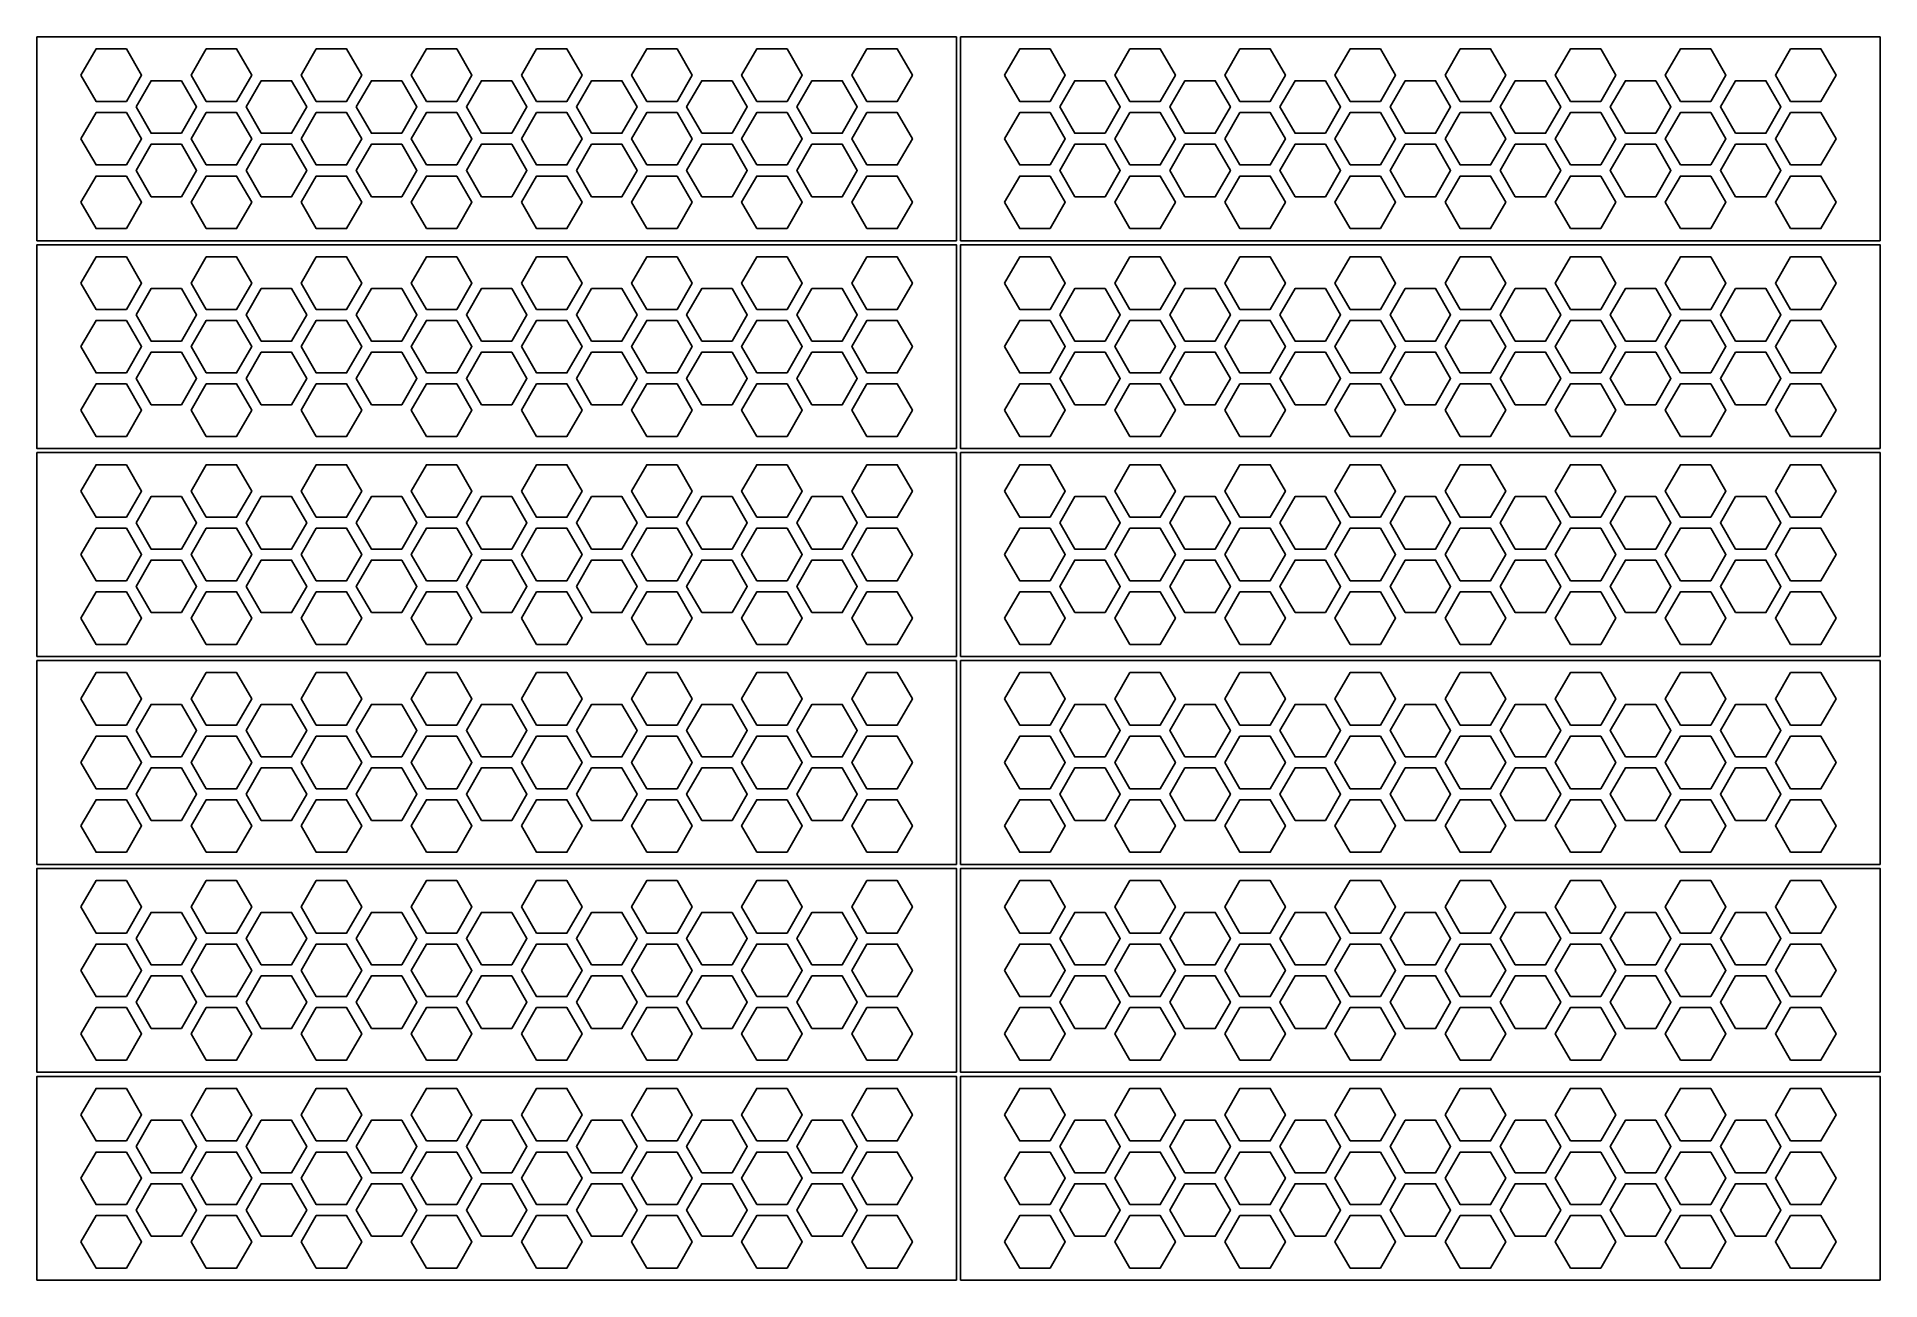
# Model space of a CAD drawing. Header units: millimetres. Extents: x 0 to 449, y 0 to 303.
import ezdxf

# ---------------------------------------------------------------- set-up
doc = ezdxf.new("R2010")
doc.units = ezdxf.units.MM
doc.layers.add('CUT', color=1, linetype='Continuous')

msp = doc.modelspace()

# ---------------------------------------------------------------- linework, layer by layer
at = {"layer": 'CUT'}
for points in [[(224.2, 253.53), (0, 253.53), (0, 303.24), (224.2, 303.24)], [(449.4, 253.53), (225.2, 253.53), (225.2, 303.24), (449.4, 303.24)], [(10.75, 293.89), (14.44, 287.49), (21.83, 287.49), (25.53, 293.89), (21.83, 300.29), (14.44, 300.29)], [(41.29, 287.49), (48.68, 287.49), (52.37, 293.89), (48.68, 300.29), (41.29, 300.29), (37.59, 293.89)], [(68.13, 287.49), (75.52, 287.49), (79.22, 293.89), (75.52, 300.29), (68.13, 300.29), (64.44, 293.89)], [(94.98, 287.49), (102.37, 287.49), (106.07, 293.89), (102.37, 300.29), (94.98, 300.29), (91.29, 293.89)], [(118.13, 293.89), (121.83, 287.49), (129.22, 287.49), (132.91, 293.89), (129.22, 300.29), (121.83, 300.29)], [(148.68, 287.49), (156.07, 287.49), (159.76, 293.89), (156.07, 300.29), (148.68, 300.29), (144.98, 293.89)], [(175.52, 287.49), (182.91, 287.49), (186.61, 293.89), (182.91, 300.29), (175.52, 300.29), (171.83, 293.89)], [(202.37, 287.49), (209.76, 287.49), (213.45, 293.89), (209.76, 300.29), (202.37, 300.29), (198.67, 293.89)], [(235.95, 293.89), (239.64, 287.49), (247.03, 287.49), (250.73, 293.89), (247.03, 300.29), (239.64, 300.29)], [(266.49, 287.49), (273.88, 287.49), (277.57, 293.89), (273.88, 300.29), (266.49, 300.29), (262.79, 293.89)], [(293.33, 287.49), (300.72, 287.49), (304.42, 293.89), (300.72, 300.29), (293.33, 300.29), (289.64, 293.89)], [(320.18, 287.49), (327.57, 287.49), (331.27, 293.89), (327.57, 300.29), (320.18, 300.29), (316.49, 293.89)], [(343.33, 293.89), (347.03, 287.49), (354.42, 287.49), (358.11, 293.89), (354.42, 300.29), (347.03, 300.29)], [(373.88, 287.49), (381.27, 287.49), (384.96, 293.89), (381.27, 300.29), (373.88, 300.29), (370.18, 293.89)], [(400.72, 287.49), (408.11, 287.49), (411.81, 293.89), (408.11, 300.29), (400.72, 300.29), (397.03, 293.89)], [(427.57, 287.49), (434.96, 287.49), (438.65, 293.89), (434.96, 300.29), (427.57, 300.29), (423.87, 293.89)], [(24.17, 286.14), (27.86, 279.74), (35.25, 279.74), (38.95, 286.14), (35.25, 292.54), (27.86, 292.54)], [(54.71, 279.74), (62.1, 279.74), (65.8, 286.14), (62.1, 292.54), (54.71, 292.54), (51.02, 286.14)], [(77.86, 286.14), (81.56, 279.74), (88.95, 279.74), (92.64, 286.14), (88.95, 292.54), (81.56, 292.54)], [(108.4, 279.74), (115.8, 279.74), (119.49, 286.14), (115.8, 292.54), (108.4, 292.54), (104.71, 286.14)], [(135.25, 279.74), (142.64, 279.74), (146.34, 286.14), (142.64, 292.54), (135.25, 292.54), (131.56, 286.14)], [(162.1, 279.74), (169.49, 279.74), (173.18, 286.14), (169.49, 292.54), (162.1, 292.54), (158.4, 286.14)], [(188.95, 279.74), (196.34, 279.74), (200.03, 286.14), (196.34, 292.54), (188.95, 292.54), (185.25, 286.14)], [(249.37, 286.14), (253.06, 279.74), (260.45, 279.74), (264.15, 286.14), (260.45, 292.54), (253.06, 292.54)], [(279.91, 279.74), (287.3, 279.74), (291, 286.14), (287.3, 292.54), (279.91, 292.54), (276.22, 286.14)], [(303.06, 286.14), (306.76, 279.74), (314.15, 279.74), (317.84, 286.14), (314.15, 292.54), (306.76, 292.54)], [(333.6, 279.74), (341, 279.74), (344.69, 286.14), (341, 292.54), (333.6, 292.54), (329.91, 286.14)], [(360.45, 279.74), (367.84, 279.74), (371.54, 286.14), (367.84, 292.54), (360.45, 292.54), (356.76, 286.14)], [(387.3, 279.74), (394.69, 279.74), (398.38, 286.14), (394.69, 292.54), (387.3, 292.54), (383.6, 286.14)], [(414.15, 279.74), (421.54, 279.74), (425.23, 286.14), (421.54, 292.54), (414.15, 292.54), (410.45, 286.14)], [(10.75, 278.39), (14.44, 271.99), (21.83, 271.99), (25.53, 278.39), (21.83, 284.79), (14.44, 284.79)], [(41.29, 271.99), (48.68, 271.99), (52.37, 278.39), (48.68, 284.79), (41.29, 284.79), (37.59, 278.39)], [(64.44, 278.39), (68.13, 271.99), (75.52, 271.99), (79.22, 278.39), (75.52, 284.79), (68.13, 284.79)], [(94.98, 271.99), (102.37, 271.99), (106.07, 278.39), (102.37, 284.79), (94.98, 284.79), (91.29, 278.39)], [(118.13, 278.39), (121.83, 271.99), (129.22, 271.99), (132.91, 278.39), (129.22, 284.79), (121.83, 284.79)], [(148.68, 271.99), (156.07, 271.99), (159.76, 278.39), (156.07, 284.79), (148.68, 284.79), (144.98, 278.39)], [(175.52, 271.99), (182.91, 271.99), (186.61, 278.39), (182.91, 284.79), (175.52, 284.79), (171.83, 278.39)], [(202.37, 271.99), (209.76, 271.99), (213.45, 278.39), (209.76, 284.79), (202.37, 284.79), (198.67, 278.39)], [(235.95, 278.39), (239.64, 271.99), (247.03, 271.99), (250.73, 278.39), (247.03, 284.79), (239.64, 284.79)], [(266.49, 271.99), (273.88, 271.99), (277.57, 278.39), (273.88, 284.79), (266.49, 284.79), (262.79, 278.39)], [(289.64, 278.39), (293.33, 271.99), (300.72, 271.99), (304.42, 278.39), (300.72, 284.79), (293.33, 284.79)], [(320.18, 271.99), (327.57, 271.99), (331.27, 278.39), (327.57, 284.79), (320.18, 284.79), (316.49, 278.39)], [(343.33, 278.39), (347.03, 271.99), (354.42, 271.99), (358.11, 278.39), (354.42, 284.79), (347.03, 284.79)], [(373.88, 271.99), (381.27, 271.99), (384.96, 278.39), (381.27, 284.79), (373.88, 284.79), (370.18, 278.39)], [(400.72, 271.99), (408.11, 271.99), (411.81, 278.39), (408.11, 284.79), (400.72, 284.79), (397.03, 278.39)], [(427.57, 271.99), (434.96, 271.99), (438.65, 278.39), (434.96, 284.79), (427.57, 284.79), (423.87, 278.39)], [(27.86, 264.24), (35.25, 264.24), (38.95, 270.64), (35.25, 277.04), (27.86, 277.04), (24.17, 270.64)], [(51.02, 270.64), (54.71, 264.24), (62.1, 264.24), (65.8, 270.64), (62.1, 277.04), (54.71, 277.04)], [(81.56, 264.24), (88.95, 264.24), (92.64, 270.64), (88.95, 277.04), (81.56, 277.04), (77.86, 270.64)], [(108.4, 264.24), (115.8, 264.24), (119.49, 270.64), (115.8, 277.04), (108.4, 277.04), (104.71, 270.64)], [(131.56, 270.64), (135.25, 264.24), (142.64, 264.24), (146.34, 270.64), (142.64, 277.04), (135.25, 277.04)], [(162.1, 264.24), (169.49, 264.24), (173.18, 270.64), (169.49, 277.04), (162.1, 277.04), (158.4, 270.64)], [(188.95, 264.24), (196.34, 264.24), (200.03, 270.64), (196.34, 277.04), (188.95, 277.04), (185.25, 270.64)], [(253.06, 264.24), (260.45, 264.24), (264.15, 270.64), (260.45, 277.04), (253.06, 277.04), (249.37, 270.64)], [(276.22, 270.64), (279.91, 264.24), (287.3, 264.24), (291, 270.64), (287.3, 277.04), (279.91, 277.04)], [(306.76, 264.24), (314.15, 264.24), (317.84, 270.64), (314.15, 277.04), (306.76, 277.04), (303.06, 270.64)], [(333.6, 264.24), (341, 264.24), (344.69, 270.64), (341, 277.04), (333.6, 277.04), (329.91, 270.64)], [(356.76, 270.64), (360.45, 264.24), (367.84, 264.24), (371.54, 270.64), (367.84, 277.04), (360.45, 277.04)], [(387.3, 264.24), (394.69, 264.24), (398.38, 270.64), (394.69, 277.04), (387.3, 277.04), (383.6, 270.64)], [(414.15, 264.24), (421.54, 264.24), (425.23, 270.64), (421.54, 277.04), (414.15, 277.04), (410.45, 270.64)], [(10.75, 262.89), (14.44, 256.49), (21.83, 256.49), (25.53, 262.89), (21.83, 269.29), (14.44, 269.29)], [(41.29, 256.49), (48.68, 256.49), (52.37, 262.89), (48.68, 269.29), (41.29, 269.29), (37.59, 262.89)], [(64.44, 262.89), (68.13, 256.49), (75.52, 256.49), (79.22, 262.89), (75.52, 269.29), (68.13, 269.29)], [(94.98, 256.49), (102.37, 256.49), (106.07, 262.89), (102.37, 269.29), (94.98, 269.29), (91.29, 262.89)], [(118.13, 262.89), (121.83, 256.49), (129.22, 256.49), (132.91, 262.89), (129.22, 269.29), (121.83, 269.29)], [(148.68, 256.49), (156.07, 256.49), (159.76, 262.89), (156.07, 269.29), (148.68, 269.29), (144.98, 262.89)], [(175.52, 256.49), (182.91, 256.49), (186.61, 262.89), (182.91, 269.29), (175.52, 269.29), (171.83, 262.89)], [(202.37, 256.49), (209.76, 256.49), (213.45, 262.89), (209.76, 269.29), (202.37, 269.29), (198.67, 262.89)], [(235.95, 262.89), (239.64, 256.49), (247.03, 256.49), (250.73, 262.89), (247.03, 269.29), (239.64, 269.29)], [(266.49, 256.49), (273.88, 256.49), (277.57, 262.89), (273.88, 269.29), (266.49, 269.29), (262.79, 262.89)], [(289.64, 262.89), (293.33, 256.49), (300.72, 256.49), (304.42, 262.89), (300.72, 269.29), (293.33, 269.29)], [(320.18, 256.49), (327.57, 256.49), (331.27, 262.89), (327.57, 269.29), (320.18, 269.29), (316.49, 262.89)], [(343.33, 262.89), (347.03, 256.49), (354.42, 256.49), (358.11, 262.89), (354.42, 269.29), (347.03, 269.29)], [(373.88, 256.49), (381.27, 256.49), (384.96, 262.89), (381.27, 269.29), (373.88, 269.29), (370.18, 262.89)], [(400.72, 256.49), (408.11, 256.49), (411.81, 262.89), (408.11, 269.29), (400.72, 269.29), (397.03, 262.89)], [(427.57, 256.49), (434.96, 256.49), (438.65, 262.89), (434.96, 269.29), (427.57, 269.29), (423.87, 262.89)], [(224.2, 202.83), (0, 202.83), (0, 252.53), (224.2, 252.53)], [(449.4, 202.83), (225.2, 202.83), (225.2, 252.53), (449.4, 252.53)], [(10.75, 243.18), (14.44, 236.78), (21.83, 236.78), (25.53, 243.18), (21.83, 249.58), (14.44, 249.58)], [(41.29, 236.78), (48.68, 236.78), (52.37, 243.18), (48.68, 249.58), (41.29, 249.58), (37.59, 243.18)], [(68.13, 236.78), (75.52, 236.78), (79.22, 243.18), (75.52, 249.58), (68.13, 249.58), (64.44, 243.18)], [(94.98, 236.78), (102.37, 236.78), (106.07, 243.18), (102.37, 249.58), (94.98, 249.58), (91.29, 243.18)], [(118.13, 243.18), (121.83, 236.78), (129.22, 236.78), (132.91, 243.18), (129.22, 249.58), (121.83, 249.58)], [(148.68, 236.78), (156.07, 236.78), (159.76, 243.18), (156.07, 249.58), (148.68, 249.58), (144.98, 243.18)], [(175.52, 236.78), (182.91, 236.78), (186.61, 243.18), (182.91, 249.58), (175.52, 249.58), (171.83, 243.18)], [(202.37, 236.78), (209.76, 236.78), (213.45, 243.18), (209.76, 249.58), (202.37, 249.58), (198.67, 243.18)], [(235.95, 243.18), (239.64, 236.78), (247.03, 236.78), (250.73, 243.18), (247.03, 249.58), (239.64, 249.58)], [(266.49, 236.78), (273.88, 236.78), (277.57, 243.18), (273.88, 249.58), (266.49, 249.58), (262.79, 243.18)], [(293.33, 236.78), (300.72, 236.78), (304.42, 243.18), (300.72, 249.58), (293.33, 249.58), (289.64, 243.18)], [(320.18, 236.78), (327.57, 236.78), (331.27, 243.18), (327.57, 249.58), (320.18, 249.58), (316.49, 243.18)], [(343.33, 243.18), (347.03, 236.78), (354.42, 236.78), (358.11, 243.18), (354.42, 249.58), (347.03, 249.58)], [(373.88, 236.78), (381.27, 236.78), (384.96, 243.18), (381.27, 249.58), (373.88, 249.58), (370.18, 243.18)], [(400.72, 236.78), (408.11, 236.78), (411.81, 243.18), (408.11, 249.58), (400.72, 249.58), (397.03, 243.18)], [(427.57, 236.78), (434.96, 236.78), (438.65, 243.18), (434.96, 249.58), (427.57, 249.58), (423.87, 243.18)], [(24.17, 235.43), (27.86, 229.03), (35.25, 229.03), (38.95, 235.43), (35.25, 241.83), (27.86, 241.83)], [(54.71, 229.03), (62.1, 229.03), (65.8, 235.43), (62.1, 241.83), (54.71, 241.83), (51.02, 235.43)], [(77.86, 235.43), (81.56, 229.03), (88.95, 229.03), (92.64, 235.43), (88.95, 241.83), (81.56, 241.83)], [(108.4, 229.03), (115.8, 229.03), (119.49, 235.43), (115.8, 241.83), (108.4, 241.83), (104.71, 235.43)], [(135.25, 229.03), (142.64, 229.03), (146.34, 235.43), (142.64, 241.83), (135.25, 241.83), (131.56, 235.43)], [(162.1, 229.03), (169.49, 229.03), (173.18, 235.43), (169.49, 241.83), (162.1, 241.83), (158.4, 235.43)], [(188.95, 229.03), (196.34, 229.03), (200.03, 235.43), (196.34, 241.83), (188.95, 241.83), (185.25, 235.43)], [(249.37, 235.43), (253.06, 229.03), (260.45, 229.03), (264.15, 235.43), (260.45, 241.83), (253.06, 241.83)], [(279.91, 229.03), (287.3, 229.03), (291, 235.43), (287.3, 241.83), (279.91, 241.83), (276.22, 235.43)], [(303.06, 235.43), (306.76, 229.03), (314.15, 229.03), (317.84, 235.43), (314.15, 241.83), (306.76, 241.83)], [(333.6, 229.03), (341, 229.03), (344.69, 235.43), (341, 241.83), (333.6, 241.83), (329.91, 235.43)], [(360.45, 229.03), (367.84, 229.03), (371.54, 235.43), (367.84, 241.83), (360.45, 241.83), (356.76, 235.43)], [(387.3, 229.03), (394.69, 229.03), (398.38, 235.43), (394.69, 241.83), (387.3, 241.83), (383.6, 235.43)], [(414.15, 229.03), (421.54, 229.03), (425.23, 235.43), (421.54, 241.83), (414.15, 241.83), (410.45, 235.43)], [(10.75, 227.68), (14.44, 221.28), (21.83, 221.28), (25.53, 227.68), (21.83, 234.08), (14.44, 234.08)], [(41.29, 221.28), (48.68, 221.28), (52.37, 227.68), (48.68, 234.08), (41.29, 234.08), (37.59, 227.68)], [(64.44, 227.68), (68.13, 221.28), (75.52, 221.28), (79.22, 227.68), (75.52, 234.08), (68.13, 234.08)], [(94.98, 221.28), (102.37, 221.28), (106.07, 227.68), (102.37, 234.08), (94.98, 234.08), (91.29, 227.68)], [(118.13, 227.68), (121.83, 221.28), (129.22, 221.28), (132.91, 227.68), (129.22, 234.08), (121.83, 234.08)], [(148.68, 221.28), (156.07, 221.28), (159.76, 227.68), (156.07, 234.08), (148.68, 234.08), (144.98, 227.68)], [(175.52, 221.28), (182.91, 221.28), (186.61, 227.68), (182.91, 234.08), (175.52, 234.08), (171.83, 227.68)], [(202.37, 221.28), (209.76, 221.28), (213.45, 227.68), (209.76, 234.08), (202.37, 234.08), (198.67, 227.68)], [(235.95, 227.68), (239.64, 221.28), (247.03, 221.28), (250.73, 227.68), (247.03, 234.08), (239.64, 234.08)], [(266.49, 221.28), (273.88, 221.28), (277.57, 227.68), (273.88, 234.08), (266.49, 234.08), (262.79, 227.68)], [(289.64, 227.68), (293.33, 221.28), (300.72, 221.28), (304.42, 227.68), (300.72, 234.08), (293.33, 234.08)], [(320.18, 221.28), (327.57, 221.28), (331.27, 227.68), (327.57, 234.08), (320.18, 234.08), (316.49, 227.68)], [(343.33, 227.68), (347.03, 221.28), (354.42, 221.28), (358.11, 227.68), (354.42, 234.08), (347.03, 234.08)], [(373.88, 221.28), (381.27, 221.28), (384.96, 227.68), (381.27, 234.08), (373.88, 234.08), (370.18, 227.68)], [(400.72, 221.28), (408.11, 221.28), (411.81, 227.68), (408.11, 234.08), (400.72, 234.08), (397.03, 227.68)], [(427.57, 221.28), (434.96, 221.28), (438.65, 227.68), (434.96, 234.08), (427.57, 234.08), (423.87, 227.68)], [(27.86, 213.53), (35.25, 213.53), (38.95, 219.93), (35.25, 226.33), (27.86, 226.33), (24.17, 219.93)], [(51.02, 219.93), (54.71, 213.53), (62.1, 213.53), (65.8, 219.93), (62.1, 226.33), (54.71, 226.33)], [(81.56, 213.53), (88.95, 213.53), (92.64, 219.93), (88.95, 226.33), (81.56, 226.33), (77.86, 219.93)], [(108.4, 213.53), (115.8, 213.53), (119.49, 219.93), (115.8, 226.33), (108.4, 226.33), (104.71, 219.93)], [(131.56, 219.93), (135.25, 213.53), (142.64, 213.53), (146.34, 219.93), (142.64, 226.33), (135.25, 226.33)], [(162.1, 213.53), (169.49, 213.53), (173.18, 219.93), (169.49, 226.33), (162.1, 226.33), (158.4, 219.93)], [(188.95, 213.53), (196.34, 213.53), (200.03, 219.93), (196.34, 226.33), (188.95, 226.33), (185.25, 219.93)], [(253.06, 213.53), (260.45, 213.53), (264.15, 219.93), (260.45, 226.33), (253.06, 226.33), (249.37, 219.93)], [(276.22, 219.93), (279.91, 213.53), (287.3, 213.53), (291, 219.93), (287.3, 226.33), (279.91, 226.33)], [(306.76, 213.53), (314.15, 213.53), (317.84, 219.93), (314.15, 226.33), (306.76, 226.33), (303.06, 219.93)], [(333.6, 213.53), (341, 213.53), (344.69, 219.93), (341, 226.33), (333.6, 226.33), (329.91, 219.93)], [(356.76, 219.93), (360.45, 213.53), (367.84, 213.53), (371.54, 219.93), (367.84, 226.33), (360.45, 226.33)], [(387.3, 213.53), (394.69, 213.53), (398.38, 219.93), (394.69, 226.33), (387.3, 226.33), (383.6, 219.93)], [(414.15, 213.53), (421.54, 213.53), (425.23, 219.93), (421.54, 226.33), (414.15, 226.33), (410.45, 219.93)], [(10.75, 212.18), (14.44, 205.78), (21.83, 205.78), (25.53, 212.18), (21.83, 218.58), (14.44, 218.58)], [(41.29, 205.78), (48.68, 205.78), (52.37, 212.18), (48.68, 218.58), (41.29, 218.58), (37.59, 212.18)], [(64.44, 212.18), (68.13, 205.78), (75.52, 205.78), (79.22, 212.18), (75.52, 218.58), (68.13, 218.58)], [(94.98, 205.78), (102.37, 205.78), (106.07, 212.18), (102.37, 218.58), (94.98, 218.58), (91.29, 212.18)], [(118.13, 212.18), (121.83, 205.78), (129.22, 205.78), (132.91, 212.18), (129.22, 218.58), (121.83, 218.58)], [(148.68, 205.78), (156.07, 205.78), (159.76, 212.18), (156.07, 218.58), (148.68, 218.58), (144.98, 212.18)], [(175.52, 205.78), (182.91, 205.78), (186.61, 212.18), (182.91, 218.58), (175.52, 218.58), (171.83, 212.18)], [(202.37, 205.78), (209.76, 205.78), (213.45, 212.18), (209.76, 218.58), (202.37, 218.58), (198.67, 212.18)], [(235.95, 212.18), (239.64, 205.78), (247.03, 205.78), (250.73, 212.18), (247.03, 218.58), (239.64, 218.58)], [(266.49, 205.78), (273.88, 205.78), (277.57, 212.18), (273.88, 218.58), (266.49, 218.58), (262.79, 212.18)], [(289.64, 212.18), (293.33, 205.78), (300.72, 205.78), (304.42, 212.18), (300.72, 218.58), (293.33, 218.58)], [(320.18, 205.78), (327.57, 205.78), (331.27, 212.18), (327.57, 218.58), (320.18, 218.58), (316.49, 212.18)], [(343.33, 212.18), (347.03, 205.78), (354.42, 205.78), (358.11, 212.18), (354.42, 218.58), (347.03, 218.58)], [(373.88, 205.78), (381.27, 205.78), (384.96, 212.18), (381.27, 218.58), (373.88, 218.58), (370.18, 212.18)], [(400.72, 205.78), (408.11, 205.78), (411.81, 212.18), (408.11, 218.58), (400.72, 218.58), (397.03, 212.18)], [(427.57, 205.78), (434.96, 205.78), (438.65, 212.18), (434.96, 218.58), (427.57, 218.58), (423.87, 212.18)], [(224.2, 152.12), (0, 152.12), (0, 201.83), (224.2, 201.83)], [(10.75, 192.47), (14.44, 186.07), (21.83, 186.07), (25.53, 192.47), (21.83, 198.87), (14.44, 198.87)], [(41.29, 186.07), (48.68, 186.07), (52.37, 192.47), (48.68, 198.87), (41.29, 198.87), (37.59, 192.47)], [(68.13, 186.07), (75.52, 186.07), (79.22, 192.47), (75.52, 198.87), (68.13, 198.87), (64.44, 192.47)], [(94.98, 186.07), (102.37, 186.07), (106.07, 192.47), (102.37, 198.87), (94.98, 198.87), (91.29, 192.47)], [(118.13, 192.47), (121.83, 186.07), (129.22, 186.07), (132.91, 192.47), (129.22, 198.87), (121.83, 198.87)], [(148.68, 186.07), (156.07, 186.07), (159.76, 192.47), (156.07, 198.87), (148.68, 198.87), (144.98, 192.47)], [(175.52, 186.07), (182.91, 186.07), (186.61, 192.47), (182.91, 198.87), (175.52, 198.87), (171.83, 192.47)], [(202.37, 186.07), (209.76, 186.07), (213.45, 192.47), (209.76, 198.87), (202.37, 198.87), (198.67, 192.47)], [(449.4, 152.12), (225.2, 152.12), (225.2, 201.83), (449.4, 201.83)], [(235.95, 192.47), (239.64, 186.07), (247.03, 186.07), (250.73, 192.47), (247.03, 198.87), (239.64, 198.87)], [(266.49, 186.07), (273.88, 186.07), (277.57, 192.47), (273.88, 198.87), (266.49, 198.87), (262.79, 192.47)], [(293.33, 186.07), (300.72, 186.07), (304.42, 192.47), (300.72, 198.87), (293.33, 198.87), (289.64, 192.47)], [(320.18, 186.07), (327.57, 186.07), (331.27, 192.47), (327.57, 198.87), (320.18, 198.87), (316.49, 192.47)], [(343.33, 192.47), (347.03, 186.07), (354.42, 186.07), (358.11, 192.47), (354.42, 198.87), (347.03, 198.87)], [(373.88, 186.07), (381.27, 186.07), (384.96, 192.47), (381.27, 198.87), (373.88, 198.87), (370.18, 192.47)], [(400.72, 186.07), (408.11, 186.07), (411.81, 192.47), (408.11, 198.87), (400.72, 198.87), (397.03, 192.47)], [(427.57, 186.07), (434.96, 186.07), (438.65, 192.47), (434.96, 198.87), (427.57, 198.87), (423.87, 192.47)], [(24.17, 184.72), (27.86, 178.32), (35.25, 178.32), (38.95, 184.72), (35.25, 191.12), (27.86, 191.12)], [(54.71, 178.32), (62.1, 178.32), (65.8, 184.72), (62.1, 191.12), (54.71, 191.12), (51.02, 184.72)], [(77.86, 184.72), (81.56, 178.32), (88.95, 178.32), (92.64, 184.72), (88.95, 191.12), (81.56, 191.12)], [(108.4, 178.32), (115.8, 178.32), (119.49, 184.72), (115.8, 191.12), (108.4, 191.12), (104.71, 184.72)], [(135.25, 178.32), (142.64, 178.32), (146.34, 184.72), (142.64, 191.12), (135.25, 191.12), (131.56, 184.72)], [(162.1, 178.32), (169.49, 178.32), (173.18, 184.72), (169.49, 191.12), (162.1, 191.12), (158.4, 184.72)], [(188.95, 178.32), (196.34, 178.32), (200.03, 184.72), (196.34, 191.12), (188.95, 191.12), (185.25, 184.72)], [(249.37, 184.72), (253.06, 178.32), (260.45, 178.32), (264.15, 184.72), (260.45, 191.12), (253.06, 191.12)], [(279.91, 178.32), (287.3, 178.32), (291, 184.72), (287.3, 191.12), (279.91, 191.12), (276.22, 184.72)], [(303.06, 184.72), (306.76, 178.32), (314.15, 178.32), (317.84, 184.72), (314.15, 191.12), (306.76, 191.12)], [(333.6, 178.32), (341, 178.32), (344.69, 184.72), (341, 191.12), (333.6, 191.12), (329.91, 184.72)], [(360.45, 178.32), (367.84, 178.32), (371.54, 184.72), (367.84, 191.12), (360.45, 191.12), (356.76, 184.72)], [(387.3, 178.32), (394.69, 178.32), (398.38, 184.72), (394.69, 191.12), (387.3, 191.12), (383.6, 184.72)], [(414.15, 178.32), (421.54, 178.32), (425.23, 184.72), (421.54, 191.12), (414.15, 191.12), (410.45, 184.72)], [(10.75, 176.97), (14.44, 170.57), (21.83, 170.57), (25.53, 176.97), (21.83, 183.37), (14.44, 183.37)], [(41.29, 170.57), (48.68, 170.57), (52.37, 176.97), (48.68, 183.37), (41.29, 183.37), (37.59, 176.97)], [(64.44, 176.97), (68.13, 170.57), (75.52, 170.57), (79.22, 176.97), (75.52, 183.37), (68.13, 183.37)], [(94.98, 170.57), (102.37, 170.57), (106.07, 176.97), (102.37, 183.37), (94.98, 183.37), (91.29, 176.97)], [(118.13, 176.97), (121.83, 170.57), (129.22, 170.57), (132.91, 176.97), (129.22, 183.37), (121.83, 183.37)], [(148.68, 170.57), (156.07, 170.57), (159.76, 176.97), (156.07, 183.37), (148.68, 183.37), (144.98, 176.97)], [(175.52, 170.57), (182.91, 170.57), (186.61, 176.97), (182.91, 183.37), (175.52, 183.37), (171.83, 176.97)], [(202.37, 170.57), (209.76, 170.57), (213.45, 176.97), (209.76, 183.37), (202.37, 183.37), (198.67, 176.97)], [(235.95, 176.97), (239.64, 170.57), (247.03, 170.57), (250.73, 176.97), (247.03, 183.37), (239.64, 183.37)], [(266.49, 170.57), (273.88, 170.57), (277.57, 176.97), (273.88, 183.37), (266.49, 183.37), (262.79, 176.97)], [(289.64, 176.97), (293.33, 170.57), (300.72, 170.57), (304.42, 176.97), (300.72, 183.37), (293.33, 183.37)], [(320.18, 170.57), (327.57, 170.57), (331.27, 176.97), (327.57, 183.37), (320.18, 183.37), (316.49, 176.97)], [(343.33, 176.97), (347.03, 170.57), (354.42, 170.57), (358.11, 176.97), (354.42, 183.37), (347.03, 183.37)], [(373.88, 170.57), (381.27, 170.57), (384.96, 176.97), (381.27, 183.37), (373.88, 183.37), (370.18, 176.97)], [(400.72, 170.57), (408.11, 170.57), (411.81, 176.97), (408.11, 183.37), (400.72, 183.37), (397.03, 176.97)], [(427.57, 170.57), (434.96, 170.57), (438.65, 176.97), (434.96, 183.37), (427.57, 183.37), (423.87, 176.97)], [(27.86, 162.82), (35.25, 162.82), (38.95, 169.22), (35.25, 175.62), (27.86, 175.62), (24.17, 169.22)], [(51.02, 169.22), (54.71, 162.82), (62.1, 162.82), (65.8, 169.22), (62.1, 175.62), (54.71, 175.62)], [(81.56, 162.82), (88.95, 162.82), (92.64, 169.22), (88.95, 175.62), (81.56, 175.62), (77.86, 169.22)], [(108.4, 162.82), (115.8, 162.82), (119.49, 169.22), (115.8, 175.62), (108.4, 175.62), (104.71, 169.22)], [(131.56, 169.22), (135.25, 162.82), (142.64, 162.82), (146.34, 169.22), (142.64, 175.62), (135.25, 175.62)], [(162.1, 162.82), (169.49, 162.82), (173.18, 169.22), (169.49, 175.62), (162.1, 175.62), (158.4, 169.22)], [(188.95, 162.82), (196.34, 162.82), (200.03, 169.22), (196.34, 175.62), (188.95, 175.62), (185.25, 169.22)], [(253.06, 162.82), (260.45, 162.82), (264.15, 169.22), (260.45, 175.62), (253.06, 175.62), (249.37, 169.22)], [(276.22, 169.22), (279.91, 162.82), (287.3, 162.82), (291, 169.22), (287.3, 175.62), (279.91, 175.62)], [(306.76, 162.82), (314.15, 162.82), (317.84, 169.22), (314.15, 175.62), (306.76, 175.62), (303.06, 169.22)], [(333.6, 162.82), (341, 162.82), (344.69, 169.22), (341, 175.62), (333.6, 175.62), (329.91, 169.22)], [(356.76, 169.22), (360.45, 162.82), (367.84, 162.82), (371.54, 169.22), (367.84, 175.62), (360.45, 175.62)], [(387.3, 162.82), (394.69, 162.82), (398.38, 169.22), (394.69, 175.62), (387.3, 175.62), (383.6, 169.22)], [(414.15, 162.82), (421.54, 162.82), (425.23, 169.22), (421.54, 175.62), (414.15, 175.62), (410.45, 169.22)], [(10.75, 161.47), (14.44, 155.07), (21.83, 155.07), (25.53, 161.47), (21.83, 167.87), (14.44, 167.87)], [(41.29, 155.07), (48.68, 155.07), (52.37, 161.47), (48.68, 167.87), (41.29, 167.87), (37.59, 161.47)], [(64.44, 161.47), (68.13, 155.07), (75.52, 155.07), (79.22, 161.47), (75.52, 167.87), (68.13, 167.87)], [(94.98, 155.07), (102.37, 155.07), (106.07, 161.47), (102.37, 167.87), (94.98, 167.87), (91.29, 161.47)], [(118.13, 161.47), (121.83, 155.07), (129.22, 155.07), (132.91, 161.47), (129.22, 167.87), (121.83, 167.87)], [(148.68, 155.07), (156.07, 155.07), (159.76, 161.47), (156.07, 167.87), (148.68, 167.87), (144.98, 161.47)], [(175.52, 155.07), (182.91, 155.07), (186.61, 161.47), (182.91, 167.87), (175.52, 167.87), (171.83, 161.47)], [(202.37, 155.07), (209.76, 155.07), (213.45, 161.47), (209.76, 167.87), (202.37, 167.87), (198.67, 161.47)], [(235.95, 161.47), (239.64, 155.07), (247.03, 155.07), (250.73, 161.47), (247.03, 167.87), (239.64, 167.87)], [(266.49, 155.07), (273.88, 155.07), (277.57, 161.47), (273.88, 167.87), (266.49, 167.87), (262.79, 161.47)], [(289.64, 161.47), (293.33, 155.07), (300.72, 155.07), (304.42, 161.47), (300.72, 167.87), (293.33, 167.87)], [(320.18, 155.07), (327.57, 155.07), (331.27, 161.47), (327.57, 167.87), (320.18, 167.87), (316.49, 161.47)], [(343.33, 161.47), (347.03, 155.07), (354.42, 155.07), (358.11, 161.47), (354.42, 167.87), (347.03, 167.87)], [(373.88, 155.07), (381.27, 155.07), (384.96, 161.47), (381.27, 167.87), (373.88, 167.87), (370.18, 161.47)], [(400.72, 155.07), (408.11, 155.07), (411.81, 161.47), (408.11, 167.87), (400.72, 167.87), (397.03, 161.47)], [(427.57, 155.07), (434.96, 155.07), (438.65, 161.47), (434.96, 167.87), (427.57, 167.87), (423.87, 161.47)], [(224.2, 101.41), (0, 101.41), (0, 151.12), (224.2, 151.12)], [(449.4, 101.41), (225.2, 101.41), (225.2, 151.12), (449.4, 151.12)], [(10.75, 141.77), (14.44, 135.37), (21.83, 135.37), (25.53, 141.77), (21.83, 148.17), (14.44, 148.17)], [(41.29, 135.37), (48.68, 135.37), (52.37, 141.77), (48.68, 148.17), (41.29, 148.17), (37.59, 141.77)], [(68.13, 135.37), (75.52, 135.37), (79.22, 141.77), (75.52, 148.17), (68.13, 148.17), (64.44, 141.77)], [(94.98, 135.37), (102.37, 135.37), (106.07, 141.77), (102.37, 148.17), (94.98, 148.17), (91.29, 141.77)], [(118.13, 141.77), (121.83, 135.37), (129.22, 135.37), (132.91, 141.77), (129.22, 148.17), (121.83, 148.17)], [(148.68, 135.37), (156.07, 135.37), (159.76, 141.77), (156.07, 148.17), (148.68, 148.17), (144.98, 141.77)], [(175.52, 135.37), (182.91, 135.37), (186.61, 141.77), (182.91, 148.17), (175.52, 148.17), (171.83, 141.77)], [(202.37, 135.37), (209.76, 135.37), (213.45, 141.77), (209.76, 148.17), (202.37, 148.17), (198.67, 141.77)], [(235.95, 141.77), (239.64, 135.37), (247.03, 135.37), (250.73, 141.77), (247.03, 148.17), (239.64, 148.17)], [(266.49, 135.37), (273.88, 135.37), (277.57, 141.77), (273.88, 148.17), (266.49, 148.17), (262.79, 141.77)], [(293.33, 135.37), (300.72, 135.37), (304.42, 141.77), (300.72, 148.17), (293.33, 148.17), (289.64, 141.77)], [(320.18, 135.37), (327.57, 135.37), (331.27, 141.77), (327.57, 148.17), (320.18, 148.17), (316.49, 141.77)], [(343.33, 141.77), (347.03, 135.37), (354.42, 135.37), (358.11, 141.77), (354.42, 148.17), (347.03, 148.17)], [(373.88, 135.37), (381.27, 135.37), (384.96, 141.77), (381.27, 148.17), (373.88, 148.17), (370.18, 141.77)], [(400.72, 135.37), (408.11, 135.37), (411.81, 141.77), (408.11, 148.17), (400.72, 148.17), (397.03, 141.77)], [(427.57, 135.37), (434.96, 135.37), (438.65, 141.77), (434.96, 148.17), (427.57, 148.17), (423.87, 141.77)], [(24.17, 134.02), (27.86, 127.62), (35.25, 127.62), (38.95, 134.02), (35.25, 140.42), (27.86, 140.42)], [(54.71, 127.62), (62.1, 127.62), (65.8, 134.02), (62.1, 140.42), (54.71, 140.42), (51.02, 134.02)], [(77.86, 134.02), (81.56, 127.62), (88.95, 127.62), (92.64, 134.02), (88.95, 140.42), (81.56, 140.42)], [(108.4, 127.62), (115.8, 127.62), (119.49, 134.02), (115.8, 140.42), (108.4, 140.42), (104.71, 134.02)], [(135.25, 127.62), (142.64, 127.62), (146.34, 134.02), (142.64, 140.42), (135.25, 140.42), (131.56, 134.02)], [(162.1, 127.62), (169.49, 127.62), (173.18, 134.02), (169.49, 140.42), (162.1, 140.42), (158.4, 134.02)], [(188.95, 127.62), (196.34, 127.62), (200.03, 134.02), (196.34, 140.42), (188.95, 140.42), (185.25, 134.02)], [(249.37, 134.02), (253.06, 127.62), (260.45, 127.62), (264.15, 134.02), (260.45, 140.42), (253.06, 140.42)], [(279.91, 127.62), (287.3, 127.62), (291, 134.02), (287.3, 140.42), (279.91, 140.42), (276.22, 134.02)], [(303.06, 134.02), (306.76, 127.62), (314.15, 127.62), (317.84, 134.02), (314.15, 140.42), (306.76, 140.42)], [(333.6, 127.62), (341, 127.62), (344.69, 134.02), (341, 140.42), (333.6, 140.42), (329.91, 134.02)], [(360.45, 127.62), (367.84, 127.62), (371.54, 134.02), (367.84, 140.42), (360.45, 140.42), (356.76, 134.02)], [(387.3, 127.62), (394.69, 127.62), (398.38, 134.02), (394.69, 140.42), (387.3, 140.42), (383.6, 134.02)], [(414.15, 127.62), (421.54, 127.62), (425.23, 134.02), (421.54, 140.42), (414.15, 140.42), (410.45, 134.02)], [(10.75, 126.27), (14.44, 119.87), (21.83, 119.87), (25.53, 126.27), (21.83, 132.67), (14.44, 132.67)], [(41.29, 119.87), (48.68, 119.87), (52.37, 126.27), (48.68, 132.67), (41.29, 132.67), (37.59, 126.27)], [(64.44, 126.27), (68.13, 119.87), (75.52, 119.87), (79.22, 126.27), (75.52, 132.67), (68.13, 132.67)], [(94.98, 119.87), (102.37, 119.87), (106.07, 126.27), (102.37, 132.67), (94.98, 132.67), (91.29, 126.27)], [(118.13, 126.27), (121.83, 119.87), (129.22, 119.87), (132.91, 126.27), (129.22, 132.67), (121.83, 132.67)], [(148.68, 119.87), (156.07, 119.87), (159.76, 126.27), (156.07, 132.67), (148.68, 132.67), (144.98, 126.27)], [(175.52, 119.87), (182.91, 119.87), (186.61, 126.27), (182.91, 132.67), (175.52, 132.67), (171.83, 126.27)], [(202.37, 119.87), (209.76, 119.87), (213.45, 126.27), (209.76, 132.67), (202.37, 132.67), (198.67, 126.27)], [(235.95, 126.27), (239.64, 119.87), (247.03, 119.87), (250.73, 126.27), (247.03, 132.67), (239.64, 132.67)], [(266.49, 119.87), (273.88, 119.87), (277.57, 126.27), (273.88, 132.67), (266.49, 132.67), (262.79, 126.27)], [(289.64, 126.27), (293.33, 119.87), (300.72, 119.87), (304.42, 126.27), (300.72, 132.67), (293.33, 132.67)], [(320.18, 119.87), (327.57, 119.87), (331.27, 126.27), (327.57, 132.67), (320.18, 132.67), (316.49, 126.27)], [(343.33, 126.27), (347.03, 119.87), (354.42, 119.87), (358.11, 126.27), (354.42, 132.67), (347.03, 132.67)], [(373.88, 119.87), (381.27, 119.87), (384.96, 126.27), (381.27, 132.67), (373.88, 132.67), (370.18, 126.27)], [(400.72, 119.87), (408.11, 119.87), (411.81, 126.27), (408.11, 132.67), (400.72, 132.67), (397.03, 126.27)], [(427.57, 119.87), (434.96, 119.87), (438.65, 126.27), (434.96, 132.67), (427.57, 132.67), (423.87, 126.27)], [(27.86, 112.12), (35.25, 112.12), (38.95, 118.52), (35.25, 124.92), (27.86, 124.92), (24.17, 118.52)], [(51.02, 118.52), (54.71, 112.12), (62.1, 112.12), (65.8, 118.52), (62.1, 124.92), (54.71, 124.92)], [(81.56, 112.12), (88.95, 112.12), (92.64, 118.52), (88.95, 124.92), (81.56, 124.92), (77.86, 118.52)], [(108.4, 112.12), (115.8, 112.12), (119.49, 118.52), (115.8, 124.92), (108.4, 124.92), (104.71, 118.52)], [(131.56, 118.52), (135.25, 112.12), (142.64, 112.12), (146.34, 118.52), (142.64, 124.92), (135.25, 124.92)], [(162.1, 112.12), (169.49, 112.12), (173.18, 118.52), (169.49, 124.92), (162.1, 124.92), (158.4, 118.52)], [(188.95, 112.12), (196.34, 112.12), (200.03, 118.52), (196.34, 124.92), (188.95, 124.92), (185.25, 118.52)], [(253.06, 112.12), (260.45, 112.12), (264.15, 118.52), (260.45, 124.92), (253.06, 124.92), (249.37, 118.52)], [(276.22, 118.52), (279.91, 112.12), (287.3, 112.12), (291, 118.52), (287.3, 124.92), (279.91, 124.92)], [(306.76, 112.12), (314.15, 112.12), (317.84, 118.52), (314.15, 124.92), (306.76, 124.92), (303.06, 118.52)], [(333.6, 112.12), (341, 112.12), (344.69, 118.52), (341, 124.92), (333.6, 124.92), (329.91, 118.52)], [(356.76, 118.52), (360.45, 112.12), (367.84, 112.12), (371.54, 118.52), (367.84, 124.92), (360.45, 124.92)], [(387.3, 112.12), (394.69, 112.12), (398.38, 118.52), (394.69, 124.92), (387.3, 124.92), (383.6, 118.52)], [(414.15, 112.12), (421.54, 112.12), (425.23, 118.52), (421.54, 124.92), (414.15, 124.92), (410.45, 118.52)], [(10.75, 110.77), (14.44, 104.37), (21.83, 104.37), (25.53, 110.77), (21.83, 117.17), (14.44, 117.17)], [(41.29, 104.37), (48.68, 104.37), (52.37, 110.77), (48.68, 117.17), (41.29, 117.17), (37.59, 110.77)], [(64.44, 110.77), (68.13, 104.37), (75.52, 104.37), (79.22, 110.77), (75.52, 117.17), (68.13, 117.17)], [(94.98, 104.37), (102.37, 104.37), (106.07, 110.77), (102.37, 117.17), (94.98, 117.17), (91.29, 110.77)], [(118.13, 110.77), (121.83, 104.37), (129.22, 104.37), (132.91, 110.77), (129.22, 117.17), (121.83, 117.17)], [(148.68, 104.37), (156.07, 104.37), (159.76, 110.77), (156.07, 117.17), (148.68, 117.17), (144.98, 110.77)], [(175.52, 104.37), (182.91, 104.37), (186.61, 110.77), (182.91, 117.17), (175.52, 117.17), (171.83, 110.77)], [(202.37, 104.37), (209.76, 104.37), (213.45, 110.77), (209.76, 117.17), (202.37, 117.17), (198.67, 110.77)], [(235.95, 110.77), (239.64, 104.37), (247.03, 104.37), (250.73, 110.77), (247.03, 117.17), (239.64, 117.17)], [(266.49, 104.37), (273.88, 104.37), (277.57, 110.77), (273.88, 117.17), (266.49, 117.17), (262.79, 110.77)], [(289.64, 110.77), (293.33, 104.37), (300.72, 104.37), (304.42, 110.77), (300.72, 117.17), (293.33, 117.17)], [(320.18, 104.37), (327.57, 104.37), (331.27, 110.77), (327.57, 117.17), (320.18, 117.17), (316.49, 110.77)], [(343.33, 110.77), (347.03, 104.37), (354.42, 104.37), (358.11, 110.77), (354.42, 117.17), (347.03, 117.17)], [(373.88, 104.37), (381.27, 104.37), (384.96, 110.77), (381.27, 117.17), (373.88, 117.17), (370.18, 110.77)], [(400.72, 104.37), (408.11, 104.37), (411.81, 110.77), (408.11, 117.17), (400.72, 117.17), (397.03, 110.77)], [(427.57, 104.37), (434.96, 104.37), (438.65, 110.77), (434.96, 117.17), (427.57, 117.17), (423.87, 110.77)], [(224.2, 50.71), (0, 50.71), (0, 100.41), (224.2, 100.41)], [(449.4, 50.71), (225.2, 50.71), (225.2, 100.41), (449.4, 100.41)], [(10.75, 91.06), (14.44, 84.66), (21.83, 84.66), (25.53, 91.06), (21.83, 97.46), (14.44, 97.46)], [(41.29, 84.66), (48.68, 84.66), (52.37, 91.06), (48.68, 97.46), (41.29, 97.46), (37.59, 91.06)], [(68.13, 84.66), (75.52, 84.66), (79.22, 91.06), (75.52, 97.46), (68.13, 97.46), (64.44, 91.06)], [(94.98, 84.66), (102.37, 84.66), (106.07, 91.06), (102.37, 97.46), (94.98, 97.46), (91.29, 91.06)], [(118.13, 91.06), (121.83, 84.66), (129.22, 84.66), (132.91, 91.06), (129.22, 97.46), (121.83, 97.46)], [(148.68, 84.66), (156.07, 84.66), (159.76, 91.06), (156.07, 97.46), (148.68, 97.46), (144.98, 91.06)], [(175.52, 84.66), (182.91, 84.66), (186.61, 91.06), (182.91, 97.46), (175.52, 97.46), (171.83, 91.06)], [(202.37, 84.66), (209.76, 84.66), (213.45, 91.06), (209.76, 97.46), (202.37, 97.46), (198.67, 91.06)], [(235.95, 91.06), (239.64, 84.66), (247.03, 84.66), (250.73, 91.06), (247.03, 97.46), (239.64, 97.46)], [(266.49, 84.66), (273.88, 84.66), (277.57, 91.06), (273.88, 97.46), (266.49, 97.46), (262.79, 91.06)], [(293.33, 84.66), (300.72, 84.66), (304.42, 91.06), (300.72, 97.46), (293.33, 97.46), (289.64, 91.06)], [(320.18, 84.66), (327.57, 84.66), (331.27, 91.06), (327.57, 97.46), (320.18, 97.46), (316.49, 91.06)], [(343.33, 91.06), (347.03, 84.66), (354.42, 84.66), (358.11, 91.06), (354.42, 97.46), (347.03, 97.46)], [(373.88, 84.66), (381.27, 84.66), (384.96, 91.06), (381.27, 97.46), (373.88, 97.46), (370.18, 91.06)], [(400.72, 84.66), (408.11, 84.66), (411.81, 91.06), (408.11, 97.46), (400.72, 97.46), (397.03, 91.06)], [(427.57, 84.66), (434.96, 84.66), (438.65, 91.06), (434.96, 97.46), (427.57, 97.46), (423.87, 91.06)], [(24.17, 83.31), (27.86, 76.91), (35.25, 76.91), (38.95, 83.31), (35.25, 89.71), (27.86, 89.71)], [(54.71, 76.91), (62.1, 76.91), (65.8, 83.31), (62.1, 89.71), (54.71, 89.71), (51.02, 83.31)], [(77.86, 83.31), (81.56, 76.91), (88.95, 76.91), (92.64, 83.31), (88.95, 89.71), (81.56, 89.71)], [(108.4, 76.91), (115.8, 76.91), (119.49, 83.31), (115.8, 89.71), (108.4, 89.71), (104.71, 83.31)], [(135.25, 76.91), (142.64, 76.91), (146.34, 83.31), (142.64, 89.71), (135.25, 89.71), (131.56, 83.31)], [(162.1, 76.91), (169.49, 76.91), (173.18, 83.31), (169.49, 89.71), (162.1, 89.71), (158.4, 83.31)], [(188.95, 76.91), (196.34, 76.91), (200.03, 83.31), (196.34, 89.71), (188.95, 89.71), (185.25, 83.31)], [(249.37, 83.31), (253.06, 76.91), (260.45, 76.91), (264.15, 83.31), (260.45, 89.71), (253.06, 89.71)], [(279.91, 76.91), (287.3, 76.91), (291, 83.31), (287.3, 89.71), (279.91, 89.71), (276.22, 83.31)], [(303.06, 83.31), (306.76, 76.91), (314.15, 76.91), (317.84, 83.31), (314.15, 89.71), (306.76, 89.71)], [(333.6, 76.91), (341, 76.91), (344.69, 83.31), (341, 89.71), (333.6, 89.71), (329.91, 83.31)], [(360.45, 76.91), (367.84, 76.91), (371.54, 83.31), (367.84, 89.71), (360.45, 89.71), (356.76, 83.31)], [(387.3, 76.91), (394.69, 76.91), (398.38, 83.31), (394.69, 89.71), (387.3, 89.71), (383.6, 83.31)], [(414.15, 76.91), (421.54, 76.91), (425.23, 83.31), (421.54, 89.71), (414.15, 89.71), (410.45, 83.31)], [(10.75, 75.56), (14.44, 69.16), (21.83, 69.16), (25.53, 75.56), (21.83, 81.96), (14.44, 81.96)], [(41.29, 69.16), (48.68, 69.16), (52.37, 75.56), (48.68, 81.96), (41.29, 81.96), (37.59, 75.56)], [(64.44, 75.56), (68.13, 69.16), (75.52, 69.16), (79.22, 75.56), (75.52, 81.96), (68.13, 81.96)], [(94.98, 69.16), (102.37, 69.16), (106.07, 75.56), (102.37, 81.96), (94.98, 81.96), (91.29, 75.56)], [(118.13, 75.56), (121.83, 69.16), (129.22, 69.16), (132.91, 75.56), (129.22, 81.96), (121.83, 81.96)], [(148.68, 69.16), (156.07, 69.16), (159.76, 75.56), (156.07, 81.96), (148.68, 81.96), (144.98, 75.56)], [(175.52, 69.16), (182.91, 69.16), (186.61, 75.56), (182.91, 81.96), (175.52, 81.96), (171.83, 75.56)], [(202.37, 69.16), (209.76, 69.16), (213.45, 75.56), (209.76, 81.96), (202.37, 81.96), (198.67, 75.56)], [(235.95, 75.56), (239.64, 69.16), (247.03, 69.16), (250.73, 75.56), (247.03, 81.96), (239.64, 81.96)], [(266.49, 69.16), (273.88, 69.16), (277.57, 75.56), (273.88, 81.96), (266.49, 81.96), (262.79, 75.56)], [(289.64, 75.56), (293.33, 69.16), (300.72, 69.16), (304.42, 75.56), (300.72, 81.96), (293.33, 81.96)], [(320.18, 69.16), (327.57, 69.16), (331.27, 75.56), (327.57, 81.96), (320.18, 81.96), (316.49, 75.56)], [(343.33, 75.56), (347.03, 69.16), (354.42, 69.16), (358.11, 75.56), (354.42, 81.96), (347.03, 81.96)], [(373.88, 69.16), (381.27, 69.16), (384.96, 75.56), (381.27, 81.96), (373.88, 81.96), (370.18, 75.56)], [(400.72, 69.16), (408.11, 69.16), (411.81, 75.56), (408.11, 81.96), (400.72, 81.96), (397.03, 75.56)], [(427.57, 69.16), (434.96, 69.16), (438.65, 75.56), (434.96, 81.96), (427.57, 81.96), (423.87, 75.56)], [(27.86, 61.41), (35.25, 61.41), (38.95, 67.81), (35.25, 74.21), (27.86, 74.21), (24.17, 67.81)], [(51.02, 67.81), (54.71, 61.41), (62.1, 61.41), (65.8, 67.81), (62.1, 74.21), (54.71, 74.21)], [(81.56, 61.41), (88.95, 61.41), (92.64, 67.81), (88.95, 74.21), (81.56, 74.21), (77.86, 67.81)], [(108.4, 61.41), (115.8, 61.41), (119.49, 67.81), (115.8, 74.21), (108.4, 74.21), (104.71, 67.81)], [(131.56, 67.81), (135.25, 61.41), (142.64, 61.41), (146.34, 67.81), (142.64, 74.21), (135.25, 74.21)], [(162.1, 61.41), (169.49, 61.41), (173.18, 67.81), (169.49, 74.21), (162.1, 74.21), (158.4, 67.81)], [(188.95, 61.41), (196.34, 61.41), (200.03, 67.81), (196.34, 74.21), (188.95, 74.21), (185.25, 67.81)], [(253.06, 61.41), (260.45, 61.41), (264.15, 67.81), (260.45, 74.21), (253.06, 74.21), (249.37, 67.81)], [(276.22, 67.81), (279.91, 61.41), (287.3, 61.41), (291, 67.81), (287.3, 74.21), (279.91, 74.21)], [(306.76, 61.41), (314.15, 61.41), (317.84, 67.81), (314.15, 74.21), (306.76, 74.21), (303.06, 67.81)], [(333.6, 61.41), (341, 61.41), (344.69, 67.81), (341, 74.21), (333.6, 74.21), (329.91, 67.81)], [(356.76, 67.81), (360.45, 61.41), (367.84, 61.41), (371.54, 67.81), (367.84, 74.21), (360.45, 74.21)], [(387.3, 61.41), (394.69, 61.41), (398.38, 67.81), (394.69, 74.21), (387.3, 74.21), (383.6, 67.81)], [(414.15, 61.41), (421.54, 61.41), (425.23, 67.81), (421.54, 74.21), (414.15, 74.21), (410.45, 67.81)], [(10.75, 60.06), (14.44, 53.66), (21.83, 53.66), (25.53, 60.06), (21.83, 66.46), (14.44, 66.46)], [(41.29, 53.66), (48.68, 53.66), (52.37, 60.06), (48.68, 66.46), (41.29, 66.46), (37.59, 60.06)], [(64.44, 60.06), (68.13, 53.66), (75.52, 53.66), (79.22, 60.06), (75.52, 66.46), (68.13, 66.46)], [(94.98, 53.66), (102.37, 53.66), (106.07, 60.06), (102.37, 66.46), (94.98, 66.46), (91.29, 60.06)], [(118.13, 60.06), (121.83, 53.66), (129.22, 53.66), (132.91, 60.06), (129.22, 66.46), (121.83, 66.46)], [(148.68, 53.66), (156.07, 53.66), (159.76, 60.06), (156.07, 66.46), (148.68, 66.46), (144.98, 60.06)], [(175.52, 53.66), (182.91, 53.66), (186.61, 60.06), (182.91, 66.46), (175.52, 66.46), (171.83, 60.06)], [(202.37, 53.66), (209.76, 53.66), (213.45, 60.06), (209.76, 66.46), (202.37, 66.46), (198.67, 60.06)], [(235.95, 60.06), (239.64, 53.66), (247.03, 53.66), (250.73, 60.06), (247.03, 66.46), (239.64, 66.46)], [(266.49, 53.66), (273.88, 53.66), (277.57, 60.06), (273.88, 66.46), (266.49, 66.46), (262.79, 60.06)], [(289.64, 60.06), (293.33, 53.66), (300.72, 53.66), (304.42, 60.06), (300.72, 66.46), (293.33, 66.46)], [(320.18, 53.66), (327.57, 53.66), (331.27, 60.06), (327.57, 66.46), (320.18, 66.46), (316.49, 60.06)], [(343.33, 60.06), (347.03, 53.66), (354.42, 53.66), (358.11, 60.06), (354.42, 66.46), (347.03, 66.46)], [(373.88, 53.66), (381.27, 53.66), (384.96, 60.06), (381.27, 66.46), (373.88, 66.46), (370.18, 60.06)], [(400.72, 53.66), (408.11, 53.66), (411.81, 60.06), (408.11, 66.46), (400.72, 66.46), (397.03, 60.06)], [(427.57, 53.66), (434.96, 53.66), (438.65, 60.06), (434.96, 66.46), (427.57, 66.46), (423.87, 60.06)], [(224.2, 0), (0, 0), (0, 49.71), (224.2, 49.71)], [(449.4, 0), (225.2, 0), (225.2, 49.71), (449.4, 49.71)], [(10.75, 40.35), (14.44, 33.95), (21.83, 33.95), (25.53, 40.35), (21.83, 46.75), (14.44, 46.75)], [(41.29, 33.95), (48.68, 33.95), (52.37, 40.35), (48.68, 46.75), (41.29, 46.75), (37.59, 40.35)], [(68.13, 33.95), (75.52, 33.95), (79.22, 40.35), (75.52, 46.75), (68.13, 46.75), (64.44, 40.35)], [(94.98, 33.95), (102.37, 33.95), (106.07, 40.35), (102.37, 46.75), (94.98, 46.75), (91.29, 40.35)], [(118.13, 40.35), (121.83, 33.95), (129.22, 33.95), (132.91, 40.35), (129.22, 46.75), (121.83, 46.75)], [(148.68, 33.95), (156.07, 33.95), (159.76, 40.35), (156.07, 46.75), (148.68, 46.75), (144.98, 40.35)], [(175.52, 33.95), (182.91, 33.95), (186.61, 40.35), (182.91, 46.75), (175.52, 46.75), (171.83, 40.35)], [(202.37, 33.95), (209.76, 33.95), (213.45, 40.35), (209.76, 46.75), (202.37, 46.75), (198.67, 40.35)], [(235.95, 40.35), (239.64, 33.95), (247.03, 33.95), (250.73, 40.35), (247.03, 46.75), (239.64, 46.75)], [(266.49, 33.95), (273.88, 33.95), (277.57, 40.35), (273.88, 46.75), (266.49, 46.75), (262.79, 40.35)], [(293.33, 33.95), (300.72, 33.95), (304.42, 40.35), (300.72, 46.75), (293.33, 46.75), (289.64, 40.35)], [(320.18, 33.95), (327.57, 33.95), (331.27, 40.35), (327.57, 46.75), (320.18, 46.75), (316.49, 40.35)], [(343.33, 40.35), (347.03, 33.95), (354.42, 33.95), (358.11, 40.35), (354.42, 46.75), (347.03, 46.75)], [(373.88, 33.95), (381.27, 33.95), (384.96, 40.35), (381.27, 46.75), (373.88, 46.75), (370.18, 40.35)], [(400.72, 33.95), (408.11, 33.95), (411.81, 40.35), (408.11, 46.75), (400.72, 46.75), (397.03, 40.35)], [(427.57, 33.95), (434.96, 33.95), (438.65, 40.35), (434.96, 46.75), (427.57, 46.75), (423.87, 40.35)], [(24.17, 32.6), (27.86, 26.2), (35.25, 26.2), (38.95, 32.6), (35.25, 39), (27.86, 39)], [(54.71, 26.2), (62.1, 26.2), (65.8, 32.6), (62.1, 39), (54.71, 39), (51.02, 32.6)], [(77.86, 32.6), (81.56, 26.2), (88.95, 26.2), (92.64, 32.6), (88.95, 39), (81.56, 39)], [(108.4, 26.2), (115.8, 26.2), (119.49, 32.6), (115.8, 39), (108.4, 39), (104.71, 32.6)], [(135.25, 26.2), (142.64, 26.2), (146.34, 32.6), (142.64, 39), (135.25, 39), (131.56, 32.6)], [(162.1, 26.2), (169.49, 26.2), (173.18, 32.6), (169.49, 39), (162.1, 39), (158.4, 32.6)], [(188.95, 26.2), (196.34, 26.2), (200.03, 32.6), (196.34, 39), (188.95, 39), (185.25, 32.6)], [(249.37, 32.6), (253.06, 26.2), (260.45, 26.2), (264.15, 32.6), (260.45, 39), (253.06, 39)], [(279.91, 26.2), (287.3, 26.2), (291, 32.6), (287.3, 39), (279.91, 39), (276.22, 32.6)], [(303.06, 32.6), (306.76, 26.2), (314.15, 26.2), (317.84, 32.6), (314.15, 39), (306.76, 39)], [(333.6, 26.2), (341, 26.2), (344.69, 32.6), (341, 39), (333.6, 39), (329.91, 32.6)], [(360.45, 26.2), (367.84, 26.2), (371.54, 32.6), (367.84, 39), (360.45, 39), (356.76, 32.6)], [(387.3, 26.2), (394.69, 26.2), (398.38, 32.6), (394.69, 39), (387.3, 39), (383.6, 32.6)], [(414.15, 26.2), (421.54, 26.2), (425.23, 32.6), (421.54, 39), (414.15, 39), (410.45, 32.6)], [(10.75, 24.85), (14.44, 18.45), (21.83, 18.45), (25.53, 24.85), (21.83, 31.25), (14.44, 31.25)], [(41.29, 18.45), (48.68, 18.45), (52.37, 24.85), (48.68, 31.25), (41.29, 31.25), (37.59, 24.85)], [(64.44, 24.85), (68.13, 18.45), (75.52, 18.45), (79.22, 24.85), (75.52, 31.25), (68.13, 31.25)], [(94.98, 18.45), (102.37, 18.45), (106.07, 24.85), (102.37, 31.25), (94.98, 31.25), (91.29, 24.85)], [(118.13, 24.85), (121.83, 18.45), (129.22, 18.45), (132.91, 24.85), (129.22, 31.25), (121.83, 31.25)], [(148.68, 18.45), (156.07, 18.45), (159.76, 24.85), (156.07, 31.25), (148.68, 31.25), (144.98, 24.85)], [(175.52, 18.45), (182.91, 18.45), (186.61, 24.85), (182.91, 31.25), (175.52, 31.25), (171.83, 24.85)], [(202.37, 18.45), (209.76, 18.45), (213.45, 24.85), (209.76, 31.25), (202.37, 31.25), (198.67, 24.85)], [(235.95, 24.85), (239.64, 18.45), (247.03, 18.45), (250.73, 24.85), (247.03, 31.25), (239.64, 31.25)], [(266.49, 18.45), (273.88, 18.45), (277.57, 24.85), (273.88, 31.25), (266.49, 31.25), (262.79, 24.85)], [(289.64, 24.85), (293.33, 18.45), (300.72, 18.45), (304.42, 24.85), (300.72, 31.25), (293.33, 31.25)], [(320.18, 18.45), (327.57, 18.45), (331.27, 24.85), (327.57, 31.25), (320.18, 31.25), (316.49, 24.85)], [(343.33, 24.85), (347.03, 18.45), (354.42, 18.45), (358.11, 24.85), (354.42, 31.25), (347.03, 31.25)], [(373.88, 18.45), (381.27, 18.45), (384.96, 24.85), (381.27, 31.25), (373.88, 31.25), (370.18, 24.85)], [(400.72, 18.45), (408.11, 18.45), (411.81, 24.85), (408.11, 31.25), (400.72, 31.25), (397.03, 24.85)], [(427.57, 18.45), (434.96, 18.45), (438.65, 24.85), (434.96, 31.25), (427.57, 31.25), (423.87, 24.85)], [(27.86, 10.7), (35.25, 10.7), (38.95, 17.1), (35.25, 23.5), (27.86, 23.5), (24.17, 17.1)], [(51.02, 17.1), (54.71, 10.7), (62.1, 10.7), (65.8, 17.1), (62.1, 23.5), (54.71, 23.5)], [(81.56, 10.7), (88.95, 10.7), (92.64, 17.1), (88.95, 23.5), (81.56, 23.5), (77.86, 17.1)], [(108.4, 10.7), (115.8, 10.7), (119.49, 17.1), (115.8, 23.5), (108.4, 23.5), (104.71, 17.1)], [(131.56, 17.1), (135.25, 10.7), (142.64, 10.7), (146.34, 17.1), (142.64, 23.5), (135.25, 23.5)], [(162.1, 10.7), (169.49, 10.7), (173.18, 17.1), (169.49, 23.5), (162.1, 23.5), (158.4, 17.1)], [(188.95, 10.7), (196.34, 10.7), (200.03, 17.1), (196.34, 23.5), (188.95, 23.5), (185.25, 17.1)], [(253.06, 10.7), (260.45, 10.7), (264.15, 17.1), (260.45, 23.5), (253.06, 23.5), (249.37, 17.1)], [(276.22, 17.1), (279.91, 10.7), (287.3, 10.7), (291, 17.1), (287.3, 23.5), (279.91, 23.5)], [(306.76, 10.7), (314.15, 10.7), (317.84, 17.1), (314.15, 23.5), (306.76, 23.5), (303.06, 17.1)], [(333.6, 10.7), (341, 10.7), (344.69, 17.1), (341, 23.5), (333.6, 23.5), (329.91, 17.1)], [(356.76, 17.1), (360.45, 10.7), (367.84, 10.7), (371.54, 17.1), (367.84, 23.5), (360.45, 23.5)], [(387.3, 10.7), (394.69, 10.7), (398.38, 17.1), (394.69, 23.5), (387.3, 23.5), (383.6, 17.1)], [(414.15, 10.7), (421.54, 10.7), (425.23, 17.1), (421.54, 23.5), (414.15, 23.5), (410.45, 17.1)], [(10.75, 9.35), (14.44, 2.95), (21.83, 2.95), (25.53, 9.35), (21.83, 15.75), (14.44, 15.75)], [(41.29, 2.95), (48.68, 2.95), (52.37, 9.35), (48.68, 15.75), (41.29, 15.75), (37.59, 9.35)], [(64.44, 9.35), (68.13, 2.95), (75.52, 2.95), (79.22, 9.35), (75.52, 15.75), (68.13, 15.75)], [(94.98, 2.95), (102.37, 2.95), (106.07, 9.35), (102.37, 15.75), (94.98, 15.75), (91.29, 9.35)], [(118.13, 9.35), (121.83, 2.95), (129.22, 2.95), (132.91, 9.35), (129.22, 15.75), (121.83, 15.75)], [(148.68, 2.95), (156.07, 2.95), (159.76, 9.35), (156.07, 15.75), (148.68, 15.75), (144.98, 9.35)], [(175.52, 2.95), (182.91, 2.95), (186.61, 9.35), (182.91, 15.75), (175.52, 15.75), (171.83, 9.35)], [(202.37, 2.95), (209.76, 2.95), (213.45, 9.35), (209.76, 15.75), (202.37, 15.75), (198.67, 9.35)], [(235.95, 9.35), (239.64, 2.95), (247.03, 2.95), (250.73, 9.35), (247.03, 15.75), (239.64, 15.75)], [(266.49, 2.95), (273.88, 2.95), (277.57, 9.35), (273.88, 15.75), (266.49, 15.75), (262.79, 9.35)], [(289.64, 9.35), (293.33, 2.95), (300.72, 2.95), (304.42, 9.35), (300.72, 15.75), (293.33, 15.75)], [(320.18, 2.95), (327.57, 2.95), (331.27, 9.35), (327.57, 15.75), (320.18, 15.75), (316.49, 9.35)], [(343.33, 9.35), (347.03, 2.95), (354.42, 2.95), (358.11, 9.35), (354.42, 15.75), (347.03, 15.75)], [(373.88, 2.95), (381.27, 2.95), (384.96, 9.35), (381.27, 15.75), (373.88, 15.75), (370.18, 9.35)], [(400.72, 2.95), (408.11, 2.95), (411.81, 9.35), (408.11, 15.75), (400.72, 15.75), (397.03, 9.35)], [(427.57, 2.95), (434.96, 2.95), (438.65, 9.35), (434.96, 15.75), (427.57, 15.75), (423.87, 9.35)]]:
    msp.add_lwpolyline(points, close=True, dxfattribs=at)

doc.saveas('drawing.dxf')
